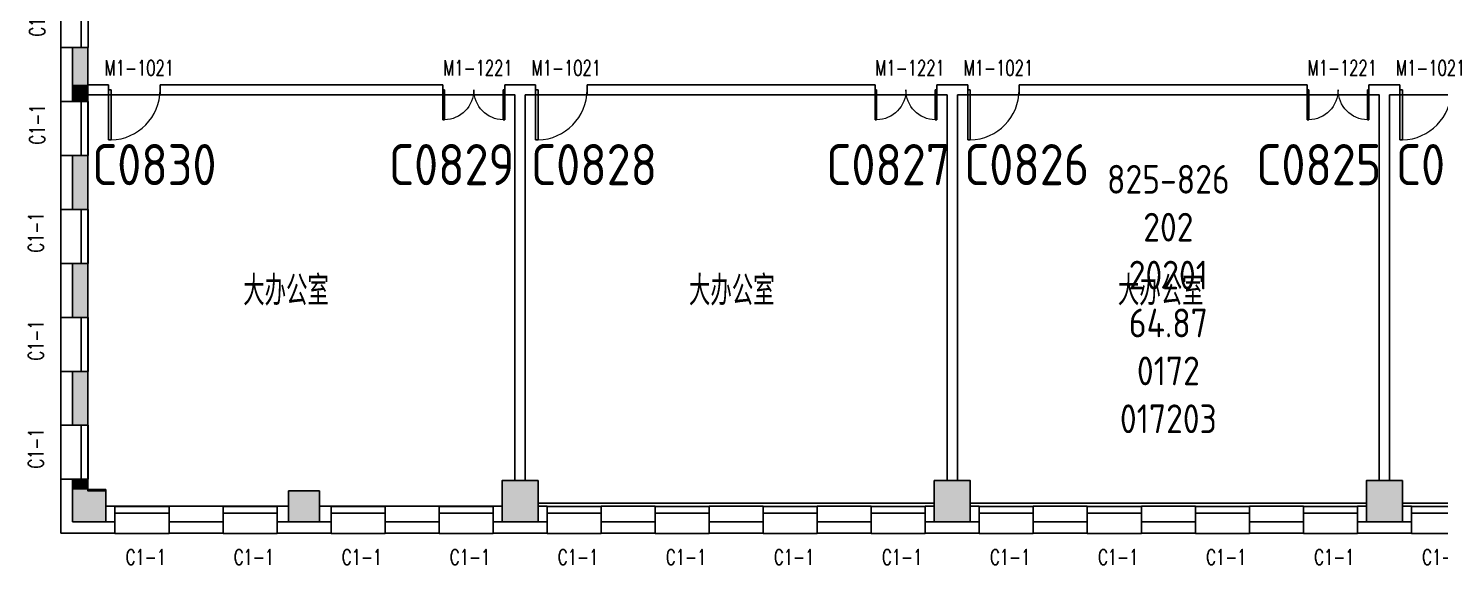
# Model space of a CAD drawing. Extents: x 1136392 to 1212190, y 313528 to 416301.
# Drawn here: x 1136392 to 1163848, y 313528 to 323962 of the extents above; entities that cross this region are included whole.
import ezdxf
from ezdxf.enums import TextEntityAlignment as Align

# ---------------------------------------------------------------- set-up
doc = ezdxf.new("R2010")
doc.units = 0
doc.header["$LTSCALE"] = 1000
doc.header["$MEASUREMENT"] = 0
for name, color, linetype in [('body', 30, 'Continuous'), ('name', 1, 'Continuous'), ('RM', 4, 'Continuous'), ('RM$', 5, 'Continuous'), ('RM$TXT', 5, 'Continuous')]:
    doc.layers.add(name, color=color, linetype=linetype)
doc.styles.add('-宋体', font='GBENOR.shx', dxfattribs={"bigfont": 'GBCBIG.shx'})
doc.styles.add('_TCH_WINDOW', font='txt.shx', dxfattribs={"height": 3.5, "bigfont": 'hztxt.shx'})
doc.styles.get("Standard").update_dxf_attribs({"font": 'gbenor.shx', "bigfont": 'gbcbig.shx'})

# ---------------------------------------------------------------- blocks, each defined once
blk = doc.blocks.new('$WINLIB2D$00000004')
for p, q in [((-0.5, 0.5), (0.5, 0.5)), ((-0.5, 0.241), (0.5, 0.241)), ((-0.5, -0.5), (0.5, -0.5))]:
    blk.add_line(p, q)
blk = doc.blocks.new('$DorLib2D$00000002')
for p, q in [((-0.5, 0), (-0.5, 0.4875)), ((-0.475, 0.4875), (-0.5, 0.4875)), ((-0.475, 0), (-0.475, 0.4875)), ((0.475, 0), (0.475, 0.4875)), ((0.475, 0.4875), (0.5, 0.4875)), ((0.5, 0), (0.5, 0.4875)), ((-0.5, 0), (-0.475, 0)), ((0.5, 0), (0.475, 0))]:
    blk.add_line(p, q)
at = {"lineweight": 13}
for centre, start, end in [((-0.4875, 0), 0, 88.53072), ((0.4875, 0), 91.46928, 180)]:
    blk.add_arc(centre, 0.4875, start, end, dxfattribs=at)
blk = doc.blocks.new('$DorLib2D$00000001')
for p, q in [((0.45, 0.975), (0.5, 0.975)), ((0.45, 0), (0.45, 0.975)), ((0.5, 0), (0.5, 0.975)), ((0.5, 0), (0.45, 0))]:
    blk.add_line(p, q)
at = {"lineweight": 13}
blk.add_arc((0.475, 0), 0.975, 91.4693, 180, dxfattribs=at)

msp = doc.modelspace()

# ---------------------------------------------------------------- hatches: boundary and pattern name
at = {"layer": 'body'}
for points in [[(1137553, 322865), (1137553, 323590), (1137253, 323590), (1137253, 322865)], [(1137253, 322865), (1137253, 322540), (1137553, 322540), (1137553, 322865)], [(1137253, 321490), (1137253, 320440), (1137553, 320440), (1137553, 321490)], [(1137253, 319390), (1137253, 318340), (1137553, 318340), (1137553, 319390)], [(1137253, 317290), (1137253, 316240), (1137553, 316240), (1137553, 317290)], [(1137253, 314990), (1137553, 314990), (1137553, 315190), (1137253, 315190)], [(1137253, 314365), (1137903, 314365), (1137903, 314990), (1137253, 314990)], [(1141453, 314365), (1142053, 314365), (1142053, 314964), (1141453, 314964)], [(1145603, 314365), (1146303, 314365), (1146303, 315165), (1145603, 315165)], [(1154003, 314365), (1154703, 314365), (1154703, 315165), (1154003, 315165)], [(1162403, 314365), (1163103, 314365), (1163103, 315165), (1162403, 315165)]]:
    msp.add_hatch(color=256, dxfattribs=at).paths.add_polyline_path(points)

# ---------------------------------------------------------------- linework, layer by layer
for p, q in [((1137028, 323590), (1137028, 322865)), ((1137028, 323590), (1137253, 323590)), ((1137553, 323590), (1137253, 323590)), ((1137253, 323590), (1137253, 322865)), ((1137553, 322865), (1137553, 323590)), ((1137028, 322865), (1137028, 322540)), ((1137253, 322865), (1137253, 322540)), ((1137953, 322865), (1137553, 322865)), ((1137553, 322540), (1137553, 322865)), ((1137553, 322665), (1137953, 322665)), ((1137953, 322665), (1137953, 322865)), ((1144453, 322865), (1138953, 322865)), ((1138953, 322865), (1138953, 322665)), ((1138953, 322665), (1144453, 322665)), ((1144453, 322665), (1144453, 322865)), ((1145853, 322865), (1145653, 322865)), ((1145653, 322865), (1145653, 322665)), ((1145653, 322665), (1145853, 322665)), ((1146253, 322865), (1145853, 322865)), ((1145853, 315165), (1145853, 322665)), ((1146053, 315165), (1146053, 322665)), ((1146053, 322665), (1146253, 322665)), ((1146253, 322665), (1146253, 322865)), ((1152853, 322865), (1147253, 322865)), ((1147253, 322865), (1147253, 322665)), ((1147253, 322665), (1152853, 322665)), ((1152853, 322665), (1152853, 322865)), ((1154253, 322865), (1154053, 322865)), ((1154053, 322865), (1154053, 322665)), ((1154053, 322665), (1154253, 322665)), ((1154653, 322865), (1154253, 322865)), ((1154253, 315165), (1154253, 322665)), ((1154453, 315165), (1154453, 322665)), ((1154453, 322665), (1154653, 322665)), ((1154653, 322665), (1154653, 322865)), ((1161253, 322865), (1155653, 322865)), ((1155653, 322865), (1155653, 322665)), ((1155653, 322665), (1161253, 322665)), ((1161253, 322665), (1161253, 322865)), ((1162653, 322865), (1162453, 322865)), ((1162453, 322865), (1162453, 322665)), ((1162453, 322665), (1162653, 322665)), ((1163053, 322865), (1162653, 322865)), ((1162653, 315165), (1162653, 322665)), ((1162853, 315165), (1162853, 322665)), ((1162853, 322665), (1163053, 322665)), ((1163053, 322665), (1163053, 322865)), ((1137028, 322540), (1137253, 322540)), ((1137253, 322540), (1137553, 322540)), ((1137028, 321490), (1137028, 320440)), ((1137028, 321490), (1137253, 321490)), ((1137253, 321490), (1137253, 320440)), ((1137553, 321490), (1137253, 321490)), ((1137553, 320440), (1137553, 321490)), ((1137028, 320440), (1137253, 320440)), ((1137253, 320440), (1137553, 320440)), ((1137028, 319390), (1137028, 318340)), ((1137028, 319390), (1137253, 319390)), ((1137253, 319390), (1137253, 318340)), ((1137553, 319390), (1137253, 319390)), ((1137553, 318340), (1137553, 319390)), ((1137028, 318340), (1137253, 318340)), ((1137253, 318340), (1137553, 318340)), ((1137028, 317290), (1137028, 316240)), ((1137028, 317290), (1137253, 317290)), ((1137253, 317290), (1137253, 316240)), ((1137553, 317290), (1137253, 317290)), ((1137553, 316240), (1137553, 317290)), ((1137028, 316240), (1137253, 316240)), ((1137253, 316240), (1137553, 316240)), ((1137028, 315190), (1137028, 314140)), ((1137028, 315190), (1137253, 315190)), ((1137553, 315190), (1137253, 315190)), ((1137253, 315190), (1137253, 314990)), ((1137253, 314990), (1137253, 314365)), ((1137553, 314990), (1137553, 315190)), ((1137903, 314990), (1137553, 314990)), ((1137903, 314365), (1137903, 314990)), ((1142053, 314964), (1141453, 314964)), ((1141453, 314964), (1141453, 314365)), ((1142053, 314365), (1142053, 314964)), ((1146303, 315165), (1145603, 315165)), ((1145603, 315165), (1145603, 314365)), ((1146303, 314365), (1146303, 315165)), ((1154703, 315165), (1154003, 315165)), ((1154003, 315165), (1154003, 314365)), ((1154703, 314365), (1154703, 315165)), ((1163103, 315165), (1162403, 315165)), ((1162403, 315165), (1162403, 314365)), ((1163103, 314365), (1163103, 315165)), ((1138078, 314665), (1137903, 314665)), ((1138078, 314365), (1138078, 314665)), ((1140178, 314665), (1139128, 314665)), ((1139128, 314665), (1139128, 314365)), ((1140178, 314365), (1140178, 314665)), ((1141453, 314665), (1141228, 314665)), ((1141228, 314665), (1141228, 314365)), ((1142278, 314665), (1142053, 314665)), ((1142278, 314365), (1142278, 314665)), ((1144378, 314665), (1143328, 314665)), ((1143328, 314665), (1143328, 314365)), ((1144378, 314365), (1144378, 314665)), ((1145603, 314665), (1145428, 314665)), ((1145428, 314665), (1145428, 314365)), ((1146478, 314665), (1146303, 314665)), ((1146478, 314365), (1146478, 314665)), ((1148578, 314665), (1147528, 314665)), ((1147528, 314665), (1147528, 314365)), ((1148578, 314365), (1148578, 314665)), ((1150678, 314665), (1149628, 314665)), ((1149628, 314665), (1149628, 314365)), ((1150678, 314365), (1150678, 314665)), ((1152778, 314665), (1151728, 314665)), ((1151728, 314665), (1151728, 314365)), ((1152778, 314365), (1152778, 314665)), ((1154003, 314665), (1153828, 314665)), ((1153828, 314665), (1153828, 314365)), ((1154878, 314665), (1154703, 314665)), ((1154878, 314365), (1154878, 314665)), ((1156978, 314665), (1155928, 314665)), ((1155928, 314665), (1155928, 314365)), ((1156978, 314365), (1156978, 314665)), ((1159078, 314665), (1158028, 314665)), ((1158028, 314665), (1158028, 314365)), ((1159078, 314365), (1159078, 314665)), ((1161178, 314665), (1160128, 314665)), ((1160128, 314665), (1160128, 314365)), ((1161178, 314365), (1161178, 314665)), ((1162403, 314665), (1162228, 314665)), ((1162228, 314665), (1162228, 314365)), ((1163278, 314665), (1163103, 314665)), ((1163278, 314365), (1163278, 314665)), ((1137028, 314140), (1138078, 314140)), ((1137253, 314365), (1137903, 314365)), ((1137903, 314365), (1138078, 314365)), ((1138078, 314140), (1138078, 314365)), ((1139128, 314365), (1140178, 314365)), ((1139128, 314140), (1139128, 314365)), ((1139128, 314140), (1140178, 314140)), ((1140178, 314140), (1140178, 314365)), ((1141228, 314365), (1141453, 314365)), ((1141228, 314140), (1141228, 314365)), ((1141228, 314140), (1141753, 314140)), ((1141453, 314365), (1142053, 314365)), ((1141753, 314140), (1142278, 314140)), ((1142053, 314365), (1142278, 314365)), ((1142278, 314140), (1142278, 314365)), ((1143328, 314365), (1144378, 314365)), ((1143328, 314140), (1143328, 314365)), ((1143328, 314140), (1144378, 314140)), ((1144378, 314140), (1144378, 314365)), ((1145428, 314365), (1145603, 314365)), ((1145428, 314140), (1145428, 314365)), ((1145428, 314140), (1145953, 314140)), ((1145603, 314365), (1146303, 314365)), ((1145953, 314140), (1146478, 314140)), ((1146303, 314365), (1146478, 314365)), ((1146478, 314140), (1146478, 314365)), ((1147528, 314365), (1148578, 314365)), ((1147528, 314140), (1147528, 314365)), ((1147528, 314140), (1148578, 314140)), ((1148578, 314140), (1148578, 314365)), ((1149628, 314365), (1150678, 314365)), ((1149628, 314140), (1149628, 314365)), ((1149628, 314140), (1150678, 314140)), ((1150678, 314140), (1150678, 314365)), ((1151728, 314365), (1152778, 314365)), ((1151728, 314140), (1151728, 314365)), ((1151728, 314140), (1152778, 314140)), ((1152778, 314140), (1152778, 314365)), ((1153828, 314365), (1154003, 314365)), ((1153828, 314140), (1153828, 314365)), ((1153828, 314140), (1154353, 314140)), ((1154003, 314365), (1154703, 314365)), ((1154353, 314140), (1154878, 314140)), ((1154703, 314365), (1154878, 314365)), ((1154878, 314140), (1154878, 314365)), ((1155928, 314365), (1156978, 314365)), ((1155928, 314140), (1155928, 314365)), ((1155928, 314140), (1156978, 314140)), ((1156978, 314140), (1156978, 314365)), ((1158028, 314365), (1159078, 314365)), ((1158028, 314140), (1158028, 314365)), ((1158028, 314140), (1159078, 314140)), ((1159078, 314140), (1159078, 314365)), ((1160128, 314365), (1161178, 314365)), ((1160128, 314140), (1160128, 314365)), ((1160128, 314140), (1161178, 314140)), ((1161178, 314140), (1161178, 314365)), ((1162228, 314365), (1162403, 314365)), ((1162228, 314140), (1162228, 314365)), ((1162228, 314140), (1162753, 314140)), ((1162403, 314365), (1163103, 314365)), ((1162753, 314140), (1163278, 314140)), ((1163103, 314365), (1163278, 314365)), ((1163278, 314140), (1163278, 314365))]:
    msp.add_line(p, q, dxfattribs=at)
at = {"layer": 'RM'}
for points in [[(1137553, 322665), (1137553, 314964), (1137903, 314964), (1137903, 314665), (1141453, 314665), (1141453, 314964), (1142053, 314964), (1142053, 314665), (1145603, 314665), (1145603, 315165), (1145853, 315165), (1145853, 322665)], [(1146053, 322665), (1154253, 322665), (1154253, 315165), (1154003, 315165), (1154003, 314727), (1146303, 314727), (1146303, 315165), (1146053, 315165)]]:
    msp.add_lwpolyline(points, close=True, dxfattribs=at)
at = {"layer": 'RM$'}
for points in [[(1154453, 322665), (1162653, 322665), (1162653, 315165), (1162403, 315165), (1162403, 314727), (1154703, 314727), (1154703, 315165), (1154453, 315165)], [(1162853, 322665), (1171053, 322665), (1171053, 315265), (1170803, 315265), (1170803, 314727), (1163103, 314727), (1163103, 315165), (1162853, 315165)]]:
    msp.add_lwpolyline(points, close=True, dxfattribs=at)

# ---------------------------------------------------------------- block references
at = {"layer": 'body'}
ref = msp.add_blockref('$WINLIB2D$00000004', (1137291, 324115), dxfattribs=dict(at, xscale=-1050, yscale=525, zscale=-1050, rotation=270))
ref.add_attrib('A', 'C1-1', (1136715, 323800), dxfattribs={"height": 297.5, "rotation": 90, "style": '_TCH_WINDOW', "width": 0.705882})
ref = msp.add_blockref('$DorLib2D$00000001', (1138453, 322765), dxfattribs=dict(at, xscale=1000, yscale=1000, zscale=1000, rotation=180))
ref.add_attrib('A', 'M1-1021', (1137876, 323041), dxfattribs={"height": 297.5, "style": '_TCH_WINDOW', "width": 0.705882})
ref = msp.add_blockref('$DorLib2D$00000002', (1145053, 322765), dxfattribs=dict(at, xscale=-1200, yscale=1200, zscale=-1200, rotation=180))
ref.add_attrib('A', 'M1-1221', (1144458, 323041), dxfattribs={"height": 297.5, "style": '_TCH_WINDOW', "width": 0.705882})
ref = msp.add_blockref('$DorLib2D$00000001', (1146753, 322765), dxfattribs=dict(at, xscale=1000, yscale=1000, zscale=1000, rotation=179.9999999999992))
ref.add_attrib('A', 'M1-1021', (1146176, 323041), dxfattribs={"height": 297.5, "rotation": 360, "style": '_TCH_WINDOW', "width": 0.705882})
ref = msp.add_blockref('$DorLib2D$00000002', (1153453, 322765), dxfattribs=dict(at, xscale=-1200, yscale=1200, zscale=-1200, rotation=179.9999999999992))
ref.add_attrib('A', 'M1-1221', (1152858, 323041), dxfattribs={"height": 297.5, "rotation": 360, "style": '_TCH_WINDOW', "width": 0.705882})
ref = msp.add_blockref('$DorLib2D$00000001', (1155153, 322765), dxfattribs=dict(at, xscale=1000, yscale=1000, zscale=1000, rotation=180))
ref.add_attrib('A', 'M1-1021', (1154576, 323041), dxfattribs={"height": 297.5, "style": '_TCH_WINDOW', "width": 0.705882})
ref = msp.add_blockref('$DorLib2D$00000002', (1161853, 322765), dxfattribs=dict(at, xscale=-1200, yscale=1200, zscale=-1200, rotation=180))
ref.add_attrib('A', 'M1-1221', (1161258, 323041), dxfattribs={"height": 297.5, "style": '_TCH_WINDOW', "width": 0.705882})
ref = msp.add_blockref('$DorLib2D$00000001', (1163553, 322765), dxfattribs=dict(at, xscale=1000, yscale=1000, zscale=1000, rotation=180))
ref.add_attrib('A', 'M1-1021', (1162976, 323041), dxfattribs={"height": 297.5, "style": '_TCH_WINDOW', "width": 0.705882})
ref = msp.add_blockref('$WINLIB2D$00000004', (1137291, 322015), dxfattribs=dict(at, xscale=-1050, yscale=525, zscale=-1050, rotation=270))
ref.add_attrib('A', 'C1-1', (1136715, 321700), dxfattribs={"height": 297.5, "rotation": 90, "style": '_TCH_WINDOW', "width": 0.705882})
ref = msp.add_blockref('$WINLIB2D$00000004', (1137291, 319915), dxfattribs=dict(at, xscale=-1050, yscale=525, zscale=-1050, rotation=270))
ref.add_attrib('A', 'C1-1', (1136690, 319600), dxfattribs={"height": 297.5, "rotation": 90, "style": '_TCH_WINDOW', "width": 0.705882})
ref = msp.add_blockref('$WINLIB2D$00000004', (1137291, 317815), dxfattribs=dict(at, xscale=-1050, yscale=525, zscale=-1050, rotation=270))
ref.add_attrib('A', 'C1-1', (1136690, 317500), dxfattribs={"height": 297.5, "rotation": 90, "style": '_TCH_WINDOW', "width": 0.705882})
ref = msp.add_blockref('$WINLIB2D$00000004', (1137291, 315715), dxfattribs=dict(at, xscale=-1050, yscale=525, zscale=-1050, rotation=270))
ref.add_attrib('A', 'C1-1', (1136690, 315400), dxfattribs={"height": 297.5, "rotation": 90, "style": '_TCH_WINDOW', "width": 0.705882})
ref = msp.add_blockref('$WINLIB2D$00000004', (1138603, 314402), dxfattribs=dict(at, xscale=-1050, yscale=525, zscale=-1050))
ref.add_attrib('A', 'C1-1', (1138288, 313528), dxfattribs={"height": 297.5, "style": '_TCH_WINDOW', "width": 0.705882})
ref = msp.add_blockref('$WINLIB2D$00000004', (1140703, 314402), dxfattribs=dict(at, xscale=-1050, yscale=525, zscale=-1050))
ref.add_attrib('A', 'C1-1', (1140388, 313528), dxfattribs={"height": 297.5, "style": '_TCH_WINDOW', "width": 0.705882})
ref = msp.add_blockref('$WINLIB2D$00000004', (1142803, 314402), dxfattribs=dict(at, xscale=-1050, yscale=525, zscale=-1050))
ref.add_attrib('A', 'C1-1', (1142488, 313528), dxfattribs={"height": 297.5, "style": '_TCH_WINDOW', "width": 0.705882})
ref = msp.add_blockref('$WINLIB2D$00000004', (1144903, 314402), dxfattribs=dict(at, xscale=-1050, yscale=525, zscale=-1050))
ref.add_attrib('A', 'C1-1', (1144588, 313528), dxfattribs={"height": 297.5, "style": '_TCH_WINDOW', "width": 0.705882})
ref = msp.add_blockref('$WINLIB2D$00000004', (1147003, 314402), dxfattribs=dict(at, xscale=-1050, yscale=525, zscale=-1050))
ref.add_attrib('A', 'C1-1', (1146688, 313528), dxfattribs={"height": 297.5, "style": '_TCH_WINDOW', "width": 0.705882})
ref = msp.add_blockref('$WINLIB2D$00000004', (1149103, 314402), dxfattribs=dict(at, xscale=-1050, yscale=525, zscale=-1050))
ref.add_attrib('A', 'C1-1', (1148788, 313528), dxfattribs={"height": 297.5, "style": '_TCH_WINDOW', "width": 0.705882})
ref = msp.add_blockref('$WINLIB2D$00000004', (1151203, 314402), dxfattribs=dict(at, xscale=-1050, yscale=525, zscale=-1050))
ref.add_attrib('A', 'C1-1', (1150888, 313528), dxfattribs={"height": 297.5, "style": '_TCH_WINDOW', "width": 0.705882})
ref = msp.add_blockref('$WINLIB2D$00000004', (1153303, 314402), dxfattribs=dict(at, xscale=-1050, yscale=525, zscale=-1050))
ref.add_attrib('A', 'C1-1', (1152988, 313528), dxfattribs={"height": 297.5, "style": '_TCH_WINDOW', "width": 0.705882})
ref = msp.add_blockref('$WINLIB2D$00000004', (1155403, 314402), dxfattribs=dict(at, xscale=-1050, yscale=525, zscale=-1050))
ref.add_attrib('A', 'C1-1', (1155088, 313528), dxfattribs={"height": 297.5, "style": '_TCH_WINDOW', "width": 0.705882})
ref = msp.add_blockref('$WINLIB2D$00000004', (1157503, 314402), dxfattribs=dict(at, xscale=-1050, yscale=525, zscale=-1050))
ref.add_attrib('A', 'C1-1', (1157188, 313528), dxfattribs={"height": 297.5, "style": '_TCH_WINDOW', "width": 0.705882})
ref = msp.add_blockref('$WINLIB2D$00000004', (1159603, 314402), dxfattribs=dict(at, xscale=-1050, yscale=525, zscale=-1050))
ref.add_attrib('A', 'C1-1', (1159288, 313528), dxfattribs={"height": 297.5, "style": '_TCH_WINDOW', "width": 0.705882})
ref = msp.add_blockref('$WINLIB2D$00000004', (1161703, 314402), dxfattribs=dict(at, xscale=-1050, yscale=525, zscale=-1050))
ref.add_attrib('A', 'C1-1', (1161388, 313528), dxfattribs={"height": 297.5, "style": '_TCH_WINDOW', "width": 0.705882})
ref = msp.add_blockref('$WINLIB2D$00000004', (1163803, 314402), dxfattribs=dict(at, xscale=-1050, yscale=525, zscale=-1050))
ref.add_attrib('A', 'C1-1', (1163488, 313528), dxfattribs={"height": 297.5, "style": '_TCH_WINDOW', "width": 0.705882})

# ---------------------------------------------------------------- texts
at = {"layer": 'name', "style": '-宋体'}
for s, p in [('C0830', (1137633, 321710)), ('C0829', (1143402, 321710)), ('C0828', (1146164, 321710)), ('C0827', (1151902, 321710)), ('C0826', (1154583, 321710)), ('C0825', (1160260, 321710)), ('C0824', (1162975, 321710))]:
    msp.add_text(s, height=800, dxfattribs=at).set_placement(p, align=Align.TOP_LEFT)
for p in [(1140570, 318571), (1149234, 318571), (1157572, 318571)]:
    msp.add_text('大办公室', height=578.7, dxfattribs=at).set_placement(p)
at = {"layer": 'RM$TXT', "insert": (1158553, 316088), "char_height": 558.8, "attachment_point": 8}
msp.add_mtext('825-826^M^J202^M^J20201^M^J64.87^M^J0172^M^J017203^M^J', dxfattribs=at)

doc.saveas('drawing.dxf')
